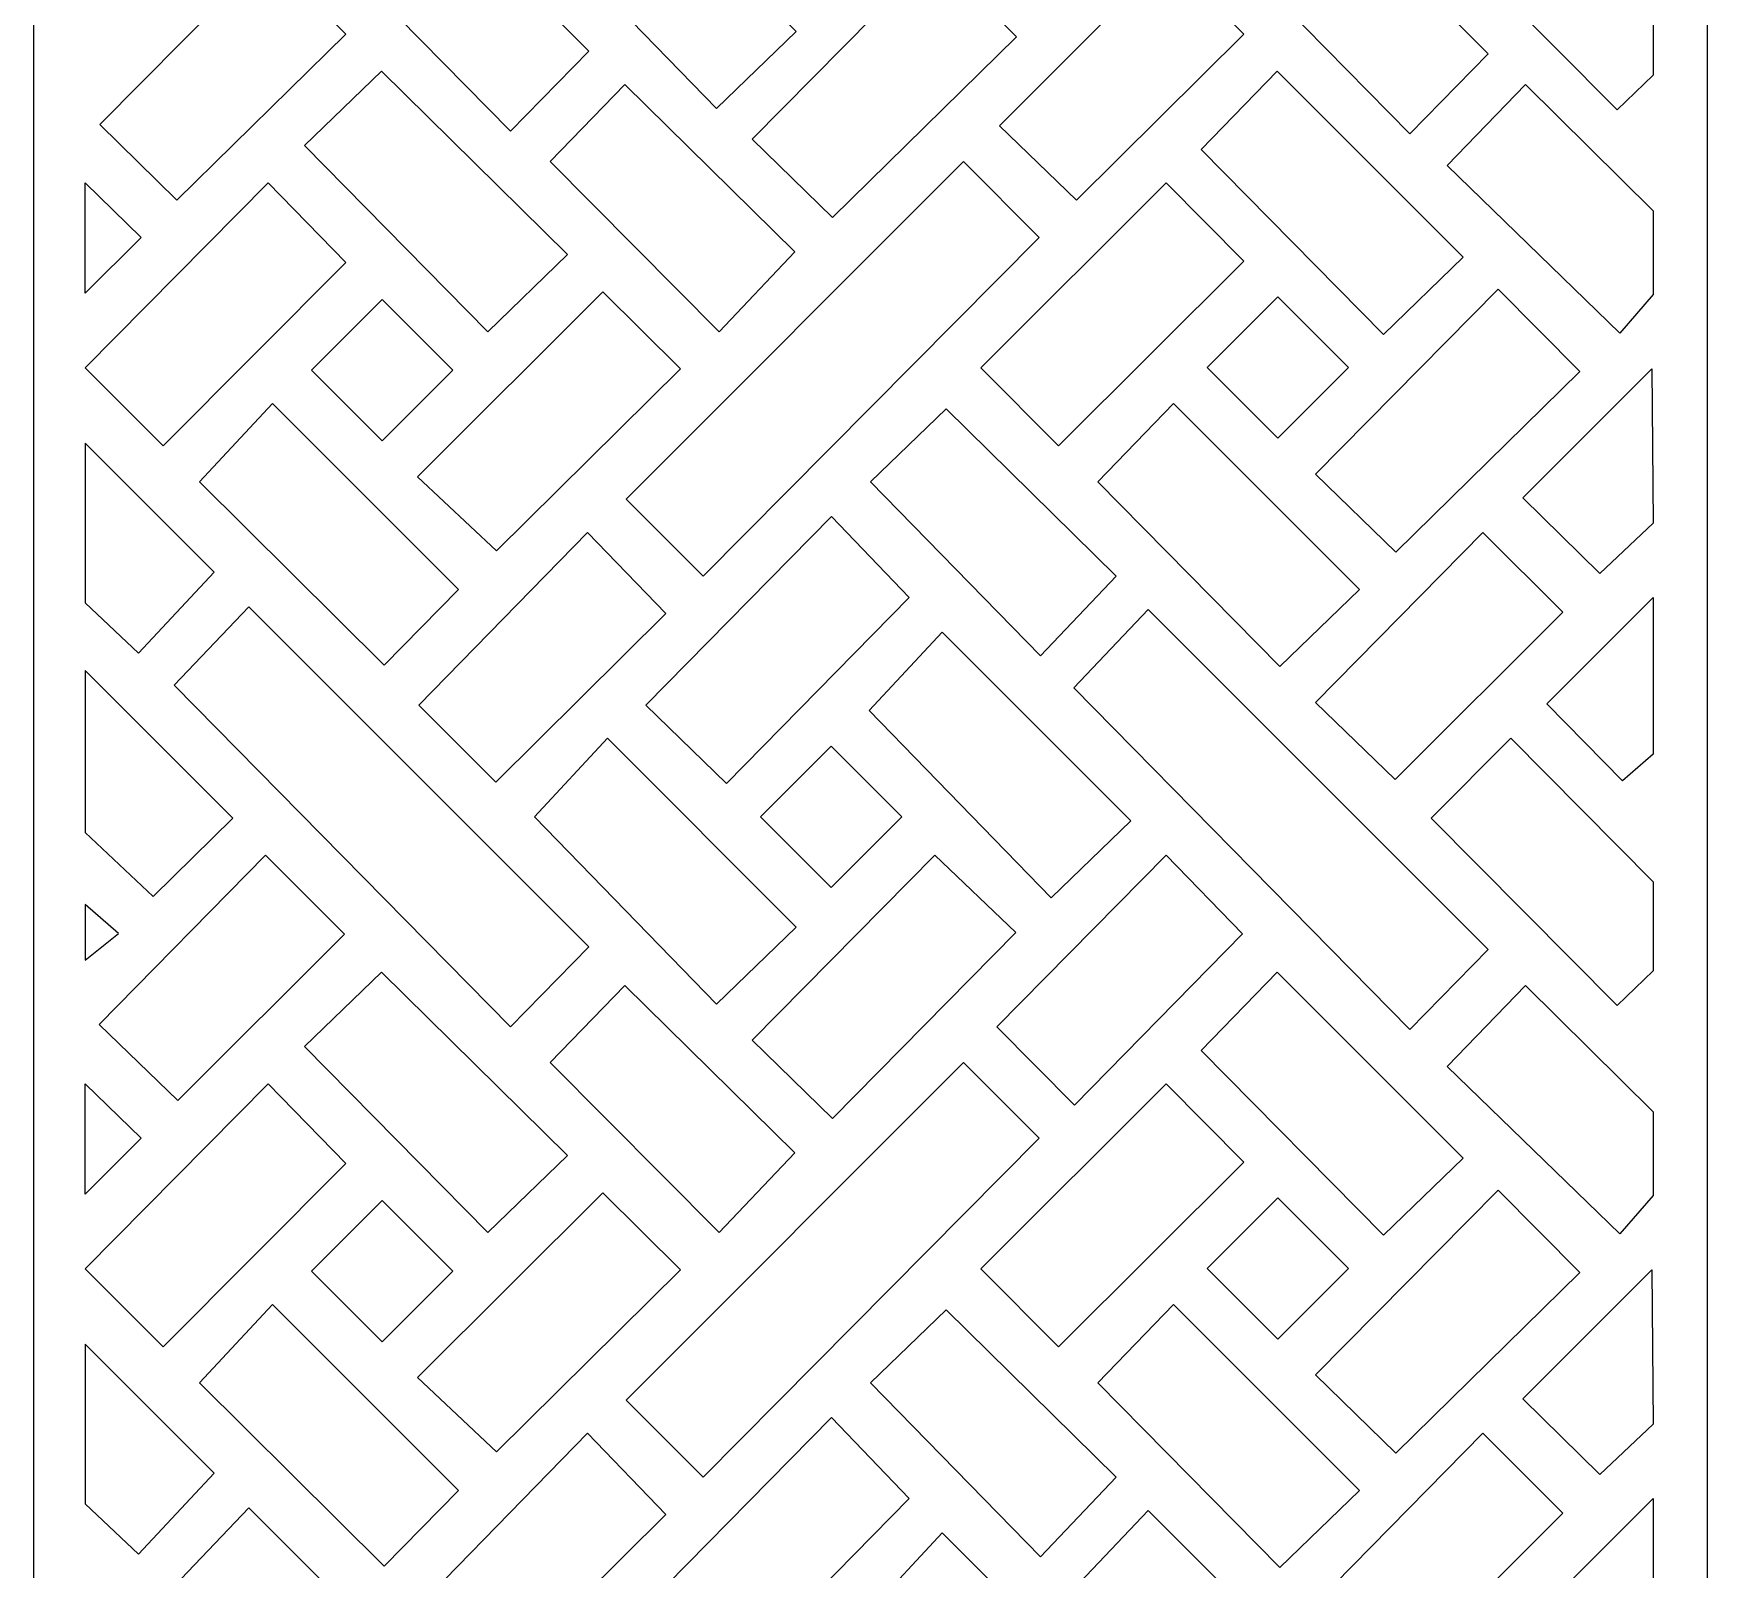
# Model space of a CAD drawing. Header units: centimetres. Extents: x -27.6 to -16.3, y -9.5 to 9.5.
# Drawn here: x -27.57 to -22.52, y 0.04 to 4.68 of the extents above; entities that cross this region are included whole.
import ezdxf

# ---------------------------------------------------------------- set-up
doc = ezdxf.new("R2010")
doc.units = ezdxf.units.CM
doc.header["$MEASUREMENT"] = 0
doc.layers.add('layer 1', color=7, linetype='Continuous')

msp = doc.modelspace()

# ---------------------------------------------------------------- linework, layer by layer
at = {"layer": 'layer 1', "color": 250}
for points, knots in [([(-27.56583, -9.50003), (-27.56583, -9.50003), (-27.56583, 9.5), (-27.56583, 9.5), (-27.56583, 9.5), (-27.56583, 9.5), (-22.51511, 9.5), (-22.51511, 9.5), (-22.51511, 9.5), (-22.51511, 9.5), (-22.51511, -9.50003), (-22.51511, -9.50003), (-22.51511, -9.50003), (-22.51511, -9.50003), (-27.56583, -9.50003), (-27.56583, -9.50003)], [0, 0, 0, 0, 0.2, 0.2, 0.2, 0.2, 0.4, 0.4, 0.4, 0.4, 0.6, 0.6, 0.6, 0.6, 1, 1, 1, 1]), ([(-26.12677, 4.38199), (-26.12677, 4.38199), (-25.89027, 4.6225), (-25.89027, 4.6225), (-25.89027, 4.6225), (-25.89027, 4.6225), (-26.91645, 5.64869), (-26.91645, 5.64869), (-26.91645, 5.64869), (-26.91645, 5.64869), (-27.14092, 5.41218), (-27.14092, 5.41218), (-27.14092, 5.41218), (-27.14092, 5.41218), (-26.12677, 4.38199), (-26.12677, 4.38199)], [0, 0, 0, 0, 0.2, 0.2, 0.2, 0.2, 0.4, 0.4, 0.4, 0.4, 0.6, 0.6, 0.6, 0.6, 1, 1, 1, 1]), ([(-23.41302, 4.37397), (-23.41302, 4.37397), (-23.17652, 4.61449), (-23.17652, 4.61449), (-23.17652, 4.61449), (-23.17652, 4.61449), (-24.20269, 5.64067), (-24.20269, 5.64067), (-24.20269, 5.64067), (-24.20269, 5.64067), (-24.42717, 5.40417), (-24.42717, 5.40417), (-24.42717, 5.40417), (-24.42717, 5.40417), (-23.41302, 4.37397), (-23.41302, 4.37397)], [0, 0, 0, 0, 0.2, 0.2, 0.2, 0.2, 0.4, 0.4, 0.4, 0.4, 0.6, 0.6, 0.6, 0.6, 1, 1, 1, 1]), ([(-25.50545, 4.45014), (-25.50545, 4.45014), (-25.26494, 4.68263), (-25.26494, 4.68263), (-25.26494, 4.68263), (-25.26494, 4.68263), (-25.83415, 5.25184), (-25.83415, 5.25184), (-25.83415, 5.25184), (-25.83415, 5.25184), (-26.05462, 5.01534), (-26.05462, 5.01534), (-26.05462, 5.01534), (-26.05462, 5.01534), (-25.50545, 4.45014), (-25.50545, 4.45014)], [0, 0, 0, 0, 0.2, 0.2, 0.2, 0.2, 0.4, 0.4, 0.4, 0.4, 0.6, 0.6, 0.6, 0.6, 1, 1, 1, 1]), ([(-22.78769, 4.44613), (-22.78769, 4.44613), (-22.67946, 4.55035), (-22.67946, 4.55035), (-22.67946, 4.55035), (-22.67946, 4.55035), (-22.67946, 4.81892), (-22.67946, 4.81892), (-22.67946, 4.81892), (-22.67946, 4.81892), (-23.10837, 5.25184), (-23.10837, 5.25184), (-23.10837, 5.25184), (-23.10837, 5.25184), (-23.34888, 5.01133), (-23.34888, 5.01133), (-23.34888, 5.01133), (-23.34888, 5.01133), (-22.78769, 4.44613), (-22.78769, 4.44613)], [0, 0, 0, 0, 0.1666667, 0.1666667, 0.1666667, 0.1666667, 0.3333333, 0.3333333, 0.3333333, 0.3333333, 0.5, 0.5, 0.5, 0.5, 0.6666667, 0.6666667, 0.6666667, 0.6666667, 1, 1, 1, 1]), ([(-27.13291, 4.17355), (-27.13291, 4.17355), (-27.3654, 4.40203), (-27.3654, 4.40203), (-27.3654, 4.40203), (-27.3654, 4.40203), (-26.86033, 4.91112), (-26.86033, 4.91112), (-26.86033, 4.91112), (-26.86033, 4.91112), (-26.62383, 4.67461), (-26.62383, 4.67461), (-26.62383, 4.67461), (-26.62383, 4.67461), (-27.13291, 4.17355), (-27.13291, 4.17355)], [0, 0, 0, 0, 0.2, 0.2, 0.2, 0.2, 0.4, 0.4, 0.4, 0.4, 0.6, 0.6, 0.6, 0.6, 1, 1, 1, 1]), ([(-25.15465, 4.12144), (-25.15465, 4.12144), (-25.39722, 4.35751), (-25.39722, 4.35751), (-25.39722, 4.35751), (-25.39722, 4.35751), (-24.84594, 4.91513), (-24.84594, 4.91513), (-24.84594, 4.91513), (-24.84594, 4.91513), (-24.59953, 4.66648), (-24.59953, 4.66648), (-24.59953, 4.66648), (-24.59953, 4.66648), (-25.15465, 4.12144), (-25.15465, 4.12144)], [0, 0, 0, 0, 0.2, 0.2, 0.2, 0.2, 0.4, 0.4, 0.4, 0.4, 0.6, 0.6, 0.6, 0.6, 1, 1, 1, 1]), ([(-24.41915, 4.17355), (-24.41915, 4.17355), (-24.65164, 4.39803), (-24.65164, 4.39803), (-24.65164, 4.39803), (-24.65164, 4.39803), (-24.14658, 4.9031), (-24.14658, 4.9031), (-24.14658, 4.9031), (-24.14658, 4.9031), (-23.91408, 4.67461), (-23.91408, 4.67461), (-23.91408, 4.67461), (-23.91408, 4.67461), (-24.41915, 4.17355), (-24.41915, 4.17355)], [0, 0, 0, 0, 0.2, 0.2, 0.2, 0.2, 0.4, 0.4, 0.4, 0.4, 0.6, 0.6, 0.6, 0.6, 1, 1, 1, 1]), ([(-26.19492, 3.7767), (-26.19492, 3.7767), (-25.9544, 4.0092), (-25.9544, 4.0092), (-25.9544, 4.0092), (-25.9544, 4.0092), (-26.5156, 4.56238), (-26.5156, 4.56238), (-26.5156, 4.56238), (-26.5156, 4.56238), (-26.74809, 4.3379), (-26.74809, 4.3379), (-26.74809, 4.3379), (-26.74809, 4.3379), (-26.19492, 3.7767), (-26.19492, 3.7767)], [0, 0, 0, 0, 0.2, 0.2, 0.2, 0.2, 0.4, 0.4, 0.4, 0.4, 0.6, 0.6, 0.6, 0.6, 1, 1, 1, 1]), ([(-23.49319, 3.76869), (-23.49319, 3.76869), (-23.25268, 4.00118), (-23.25268, 4.00118), (-23.25268, 4.00118), (-23.25268, 4.00118), (-23.81387, 4.56238), (-23.81387, 4.56238), (-23.81387, 4.56238), (-23.81387, 4.56238), (-24.04235, 4.32587), (-24.04235, 4.32587), (-24.04235, 4.32587), (-24.04235, 4.32587), (-23.49319, 3.76869), (-23.49319, 3.76869)], [0, 0, 0, 0, 0.2, 0.2, 0.2, 0.2, 0.4, 0.4, 0.4, 0.4, 0.6, 0.6, 0.6, 0.6, 1, 1, 1, 1]), ([(-25.49744, 3.7767), (-25.49744, 3.7767), (-26.00652, 4.2898), (-26.00652, 4.2898), (-26.00652, 4.2898), (-26.00652, 4.2898), (-25.78204, 4.52229), (-25.78204, 4.52229), (-25.78204, 4.52229), (-25.78204, 4.52229), (-25.26895, 4.01722), (-25.26895, 4.01722), (-25.26895, 4.01722), (-25.26895, 4.01722), (-25.49744, 3.7767), (-25.49744, 3.7767)], [0, 0, 0, 0, 0.2, 0.2, 0.2, 0.2, 0.4, 0.4, 0.4, 0.4, 0.6, 0.6, 0.6, 0.6, 1, 1, 1, 1]), ([(-22.77967, 3.7727), (-22.77967, 3.7727), (-22.67946, 3.88894), (-22.67946, 3.88894), (-22.67946, 3.88894), (-22.67946, 3.88894), (-22.67946, 4.14148), (-22.67946, 4.14148), (-22.67946, 4.14148), (-22.67946, 4.14148), (-23.06428, 4.52229), (-23.06428, 4.52229), (-23.06428, 4.52229), (-23.06428, 4.52229), (-23.30078, 4.27777), (-23.30078, 4.27777), (-23.30078, 4.27777), (-23.30078, 4.27777), (-22.77967, 3.7727), (-22.77967, 3.7727)], [0, 0, 0, 0, 0.1666667, 0.1666667, 0.1666667, 0.1666667, 0.3333333, 0.3333333, 0.3333333, 0.3333333, 0.5, 0.5, 0.5, 0.5, 0.6666667, 0.6666667, 0.6666667, 0.6666667, 1, 1, 1, 1]), ([(-25.54554, 3.03913), (-25.54554, 3.03913), (-25.77803, 3.27163), (-25.77803, 3.27163), (-25.77803, 3.27163), (-25.77803, 3.27163), (-24.75987, 4.2898), (-24.75987, 4.2898), (-24.75987, 4.2898), (-24.75987, 4.2898), (-24.53139, 4.06131), (-24.53139, 4.06131), (-24.53139, 4.06131), (-24.53139, 4.06131), (-25.54554, 3.03913), (-25.54554, 3.03913)], [0, 0, 0, 0, 0.2, 0.2, 0.2, 0.2, 0.4, 0.4, 0.4, 0.4, 0.6, 0.6, 0.6, 0.6, 1, 1, 1, 1]), ([(-27.17493, 3.43197), (-27.17493, 3.43197), (-27.40949, 3.66804), (-27.40949, 3.66804), (-27.40949, 3.66804), (-27.40949, 3.66804), (-26.85821, 4.22566), (-26.85821, 4.22566), (-26.85821, 4.22566), (-26.85821, 4.22566), (-26.62383, 3.98503), (-26.62383, 3.98503), (-26.62383, 3.98503), (-26.62383, 3.98503), (-27.17493, 3.43197), (-27.17493, 3.43197)], [0, 0, 0, 0, 0.2, 0.2, 0.2, 0.2, 0.4, 0.4, 0.4, 0.4, 0.6, 0.6, 0.6, 0.6, 1, 1, 1, 1]), ([(-27.40949, 3.89295), (-27.40949, 3.89295), (-27.24114, 4.06131), (-27.24114, 4.06131), (-27.24114, 4.06131), (-27.24114, 4.06131), (-27.40949, 4.22566), (-27.40949, 4.22566), (-27.40949, 4.22566), (-27.40949, 4.22566), (-27.40949, 3.89295), (-27.40949, 3.89295)], [0, 0, 0, 0, 0.25, 0.25, 0.25, 0.25, 0.5, 0.5, 0.5, 0.5, 1, 1, 1, 1]), ([(-24.4732, 3.43197), (-24.4732, 3.43197), (-24.70776, 3.66804), (-24.70776, 3.66804), (-24.70776, 3.66804), (-24.70776, 3.66804), (-24.14846, 4.22566), (-24.14846, 4.22566), (-24.14846, 4.22566), (-24.14846, 4.22566), (-23.91408, 3.98904), (-23.91408, 3.98904), (-23.91408, 3.98904), (-23.91408, 3.98904), (-24.4732, 3.43197), (-24.4732, 3.43197)], [0, 0, 0, 0, 0.2, 0.2, 0.2, 0.2, 0.4, 0.4, 0.4, 0.4, 0.6, 0.6, 0.6, 0.6, 1, 1, 1, 1]), ([(-26.1688, 3.1153), (-26.1688, 3.1153), (-26.40737, 3.33934), (-26.40737, 3.33934), (-26.40737, 3.33934), (-26.40737, 3.33934), (-25.84806, 3.89696), (-25.84806, 3.89696), (-25.84806, 3.89696), (-25.84806, 3.89696), (-25.61368, 3.66435), (-25.61368, 3.66435), (-25.61368, 3.66435), (-25.61368, 3.66435), (-26.1688, 3.1153), (-26.1688, 3.1153)], [0, 0, 0, 0, 0.2, 0.2, 0.2, 0.2, 0.4, 0.4, 0.4, 0.4, 0.6, 0.6, 0.6, 0.6, 1, 1, 1, 1]), ([(-23.45504, 3.11129), (-23.45504, 3.11129), (-23.69762, 3.34736), (-23.69762, 3.34736), (-23.69762, 3.34736), (-23.69762, 3.34736), (-23.14633, 3.90498), (-23.14633, 3.90498), (-23.14633, 3.90498), (-23.14633, 3.90498), (-22.89993, 3.65633), (-22.89993, 3.65633), (-22.89993, 3.65633), (-22.89993, 3.65633), (-23.45504, 3.11129), (-23.45504, 3.11129)], [0, 0, 0, 0, 0.2, 0.2, 0.2, 0.2, 0.4, 0.4, 0.4, 0.4, 0.6, 0.6, 0.6, 0.6, 1, 1, 1, 1]), ([(-26.7268, 3.66046), (-26.7268, 3.66046), (-26.51359, 3.87367), (-26.51359, 3.87367), (-26.51359, 3.87367), (-26.51359, 3.87367), (-26.30038, 3.66046), (-26.30038, 3.66046), (-26.30038, 3.66046), (-26.30038, 3.66046), (-26.51359, 3.44724), (-26.51359, 3.44724), (-26.51359, 3.44724), (-26.51359, 3.44724), (-26.7268, 3.66046), (-26.7268, 3.66046)], [0, 0, 0, 0, 0.2, 0.2, 0.2, 0.2, 0.4, 0.4, 0.4, 0.4, 0.6, 0.6, 0.6, 0.6, 1, 1, 1, 1]), ([(-24.02508, 3.66847), (-24.02508, 3.66847), (-23.81186, 3.88169), (-23.81186, 3.88169), (-23.81186, 3.88169), (-23.81186, 3.88169), (-23.59865, 3.66847), (-23.59865, 3.66847), (-23.59865, 3.66847), (-23.59865, 3.66847), (-23.81186, 3.45526), (-23.81186, 3.45526), (-23.81186, 3.45526), (-23.81186, 3.45526), (-24.02508, 3.66847), (-24.02508, 3.66847)], [0, 0, 0, 0, 0.2, 0.2, 0.2, 0.2, 0.4, 0.4, 0.4, 0.4, 0.6, 0.6, 0.6, 0.6, 1, 1, 1, 1]), ([(-22.8398, 3.04715), (-22.8398, 3.04715), (-22.67946, 3.19948), (-22.67946, 3.19948), (-22.67946, 3.19948), (-22.67946, 3.19948), (-22.68347, 3.66446), (-22.68347, 3.66446), (-22.68347, 3.66446), (-22.68347, 3.66446), (-23.07229, 3.27564), (-23.07229, 3.27564), (-23.07229, 3.27564), (-23.07229, 3.27564), (-22.8398, 3.04715), (-22.8398, 3.04715)], [0, 0, 0, 0, 0.2, 0.2, 0.2, 0.2, 0.4, 0.4, 0.4, 0.4, 0.6, 0.6, 0.6, 0.6, 1, 1, 1, 1]), ([(-26.50758, 2.77056), (-26.50758, 2.77056), (-26.2831, 2.99905), (-26.2831, 2.99905), (-26.2831, 2.99905), (-26.2831, 2.99905), (-26.84429, 3.56024), (-26.84429, 3.56024), (-26.84429, 3.56024), (-26.84429, 3.56024), (-27.06476, 3.32374), (-27.06476, 3.32374), (-27.06476, 3.32374), (-27.06476, 3.32374), (-26.50758, 2.77056), (-26.50758, 2.77056)], [0, 0, 0, 0, 0.2, 0.2, 0.2, 0.2, 0.4, 0.4, 0.4, 0.4, 0.6, 0.6, 0.6, 0.6, 1, 1, 1, 1]), ([(-24.52738, 2.79862), (-24.52738, 2.79862), (-25.04047, 3.32374), (-25.04047, 3.32374), (-25.04047, 3.32374), (-25.04047, 3.32374), (-24.81199, 3.54421), (-24.81199, 3.54421), (-24.81199, 3.54421), (-24.81199, 3.54421), (-24.2989, 3.03913), (-24.2989, 3.03913), (-24.2989, 3.03913), (-24.2989, 3.03913), (-24.52738, 2.79862), (-24.52738, 2.79862)], [0, 0, 0, 0, 0.2, 0.2, 0.2, 0.2, 0.4, 0.4, 0.4, 0.4, 0.6, 0.6, 0.6, 0.6, 1, 1, 1, 1]), ([(-23.80585, 2.76655), (-23.80585, 2.76655), (-23.56534, 2.99905), (-23.56534, 2.99905), (-23.56534, 2.99905), (-23.56534, 2.99905), (-24.12653, 3.56024), (-24.12653, 3.56024), (-24.12653, 3.56024), (-24.12653, 3.56024), (-24.35501, 3.32374), (-24.35501, 3.32374), (-24.35501, 3.32374), (-24.35501, 3.32374), (-23.80585, 2.76655), (-23.80585, 2.76655)], [0, 0, 0, 0, 0.2, 0.2, 0.2, 0.2, 0.4, 0.4, 0.4, 0.4, 0.6, 0.6, 0.6, 0.6, 1, 1, 1, 1]), ([(-27.24915, 2.80664), (-27.24915, 2.80664), (-27.40949, 2.95896), (-27.40949, 2.95896), (-27.40949, 2.95896), (-27.40949, 2.95896), (-27.40949, 3.43999), (-27.40949, 3.43999), (-27.40949, 3.43999), (-27.40949, 3.43999), (-27.02067, 3.05116), (-27.02067, 3.05116), (-27.02067, 3.05116), (-27.02067, 3.05116), (-27.24915, 2.80664), (-27.24915, 2.80664)], [0, 0, 0, 0, 0.2, 0.2, 0.2, 0.2, 0.4, 0.4, 0.4, 0.4, 0.6, 0.6, 0.6, 0.6, 1, 1, 1, 1]), ([(-25.47532, 2.4138), (-25.47532, 2.4138), (-25.71791, 2.64987), (-25.71791, 2.64987), (-25.71791, 2.64987), (-25.71791, 2.64987), (-25.1586, 3.21952), (-25.1586, 3.21952), (-25.1586, 3.21952), (-25.1586, 3.21952), (-24.92422, 2.97488), (-24.92422, 2.97488), (-24.92422, 2.97488), (-24.92422, 2.97488), (-25.47532, 2.4138), (-25.47532, 2.4138)], [0, 0, 0, 0, 0.2, 0.2, 0.2, 0.2, 0.4, 0.4, 0.4, 0.4, 0.6, 0.6, 0.6, 0.6, 1, 1, 1, 1]), ([(-26.17086, 2.41781), (-26.17086, 2.41781), (-26.40336, 2.65031), (-26.40336, 2.65031), (-26.40336, 2.65031), (-26.40336, 2.65031), (-25.89428, 3.17142), (-25.89428, 3.17142), (-25.89428, 3.17142), (-25.89428, 3.17142), (-25.65778, 2.9269), (-25.65778, 2.9269), (-25.65778, 2.9269), (-25.65778, 2.9269), (-26.17086, 2.41781), (-26.17086, 2.41781)], [0, 0, 0, 0, 0.2, 0.2, 0.2, 0.2, 0.4, 0.4, 0.4, 0.4, 0.6, 0.6, 0.6, 0.6, 1, 1, 1, 1]), ([(-23.45711, 2.42583), (-23.45711, 2.42583), (-23.69762, 2.65832), (-23.69762, 2.65832), (-23.69762, 2.65832), (-23.69762, 2.65832), (-23.19255, 3.17142), (-23.19255, 3.17142), (-23.19255, 3.17142), (-23.19255, 3.17142), (-22.95204, 2.9309), (-22.95204, 2.9309), (-22.95204, 2.9309), (-22.95204, 2.9309), (-23.45711, 2.42583), (-23.45711, 2.42583)], [0, 0, 0, 0, 0.2, 0.2, 0.2, 0.2, 0.4, 0.4, 0.4, 0.4, 0.6, 0.6, 0.6, 0.6, 1, 1, 1, 1]), ([(-26.12677, 1.68024), (-26.12677, 1.68024), (-25.89027, 1.92075), (-25.89027, 1.92075), (-25.89027, 1.92075), (-25.89027, 1.92075), (-26.91645, 2.94694), (-26.91645, 2.94694), (-26.91645, 2.94694), (-26.91645, 2.94694), (-27.14092, 2.71043), (-27.14092, 2.71043), (-27.14092, 2.71043), (-27.14092, 2.71043), (-26.12677, 1.68024), (-26.12677, 1.68024)], [0, 0, 0, 0, 0.2, 0.2, 0.2, 0.2, 0.4, 0.4, 0.4, 0.4, 0.6, 0.6, 0.6, 0.6, 1, 1, 1, 1]), ([(-23.41302, 1.67223), (-23.41302, 1.67223), (-23.17652, 1.91274), (-23.17652, 1.91274), (-23.17652, 1.91274), (-23.17652, 1.91274), (-24.20269, 2.93892), (-24.20269, 2.93892), (-24.20269, 2.93892), (-24.20269, 2.93892), (-24.42717, 2.70242), (-24.42717, 2.70242), (-24.42717, 2.70242), (-24.42717, 2.70242), (-23.41302, 1.67223), (-23.41302, 1.67223)], [0, 0, 0, 0, 0.2, 0.2, 0.2, 0.2, 0.4, 0.4, 0.4, 0.4, 0.6, 0.6, 0.6, 0.6, 1, 1, 1, 1]), ([(-22.77166, 2.42182), (-22.77166, 2.42182), (-22.67946, 2.50199), (-22.67946, 2.50199), (-22.67946, 2.50199), (-22.67946, 2.50199), (-22.67946, 2.975), (-22.67946, 2.975), (-22.67946, 2.975), (-22.67946, 2.975), (-23.00014, 2.65432), (-23.00014, 2.65432), (-23.00014, 2.65432), (-23.00014, 2.65432), (-22.77166, 2.42182), (-22.77166, 2.42182)], [0, 0, 0, 0, 0.2, 0.2, 0.2, 0.2, 0.4, 0.4, 0.4, 0.4, 0.6, 0.6, 0.6, 0.6, 1, 1, 1, 1]), ([(-24.49531, 2.06907), (-24.49531, 2.06907), (-24.2548, 2.30156), (-24.2548, 2.30156), (-24.2548, 2.30156), (-24.2548, 2.30156), (-24.82401, 2.87078), (-24.82401, 2.87078), (-24.82401, 2.87078), (-24.82401, 2.87078), (-25.04448, 2.63427), (-25.04448, 2.63427), (-25.04448, 2.63427), (-25.04448, 2.63427), (-24.49531, 2.06907), (-24.49531, 2.06907)], [0, 0, 0, 0, 0.2, 0.2, 0.2, 0.2, 0.4, 0.4, 0.4, 0.4, 0.6, 0.6, 0.6, 0.6, 1, 1, 1, 1]), ([(-27.40949, 2.26549), (-27.40949, 2.26549), (-27.40949, 2.75453), (-27.40949, 2.75453), (-27.40949, 2.75453), (-27.40949, 2.75453), (-26.96455, 2.30958), (-26.96455, 2.30958), (-26.96455, 2.30958), (-26.96455, 2.30958), (-27.20506, 2.07308), (-27.20506, 2.07308), (-27.20506, 2.07308), (-27.20506, 2.07308), (-27.40949, 2.26549), (-27.40949, 2.26549)], [0, 0, 0, 0, 0.2, 0.2, 0.2, 0.2, 0.4, 0.4, 0.4, 0.4, 0.6, 0.6, 0.6, 0.6, 1, 1, 1, 1]), ([(-25.50545, 1.74839), (-25.50545, 1.74839), (-25.26494, 1.98088), (-25.26494, 1.98088), (-25.26494, 1.98088), (-25.26494, 1.98088), (-25.83415, 2.55009), (-25.83415, 2.55009), (-25.83415, 2.55009), (-25.83415, 2.55009), (-26.05462, 2.31359), (-26.05462, 2.31359), (-26.05462, 2.31359), (-26.05462, 2.31359), (-25.50545, 1.74839), (-25.50545, 1.74839)], [0, 0, 0, 0, 0.2, 0.2, 0.2, 0.2, 0.4, 0.4, 0.4, 0.4, 0.6, 0.6, 0.6, 0.6, 1, 1, 1, 1]), ([(-25.37193, 2.31359), (-25.37193, 2.31359), (-25.15872, 2.5268), (-25.15872, 2.5268), (-25.15872, 2.5268), (-25.15872, 2.5268), (-24.94551, 2.31359), (-24.94551, 2.31359), (-24.94551, 2.31359), (-24.94551, 2.31359), (-25.15872, 2.10038), (-25.15872, 2.10038), (-25.15872, 2.10038), (-25.15872, 2.10038), (-25.37193, 2.31359), (-25.37193, 2.31359)], [0, 0, 0, 0, 0.2, 0.2, 0.2, 0.2, 0.4, 0.4, 0.4, 0.4, 0.6, 0.6, 0.6, 0.6, 1, 1, 1, 1]), ([(-22.78769, 1.74438), (-22.78769, 1.74438), (-22.67946, 1.8486), (-22.67946, 1.8486), (-22.67946, 1.8486), (-22.67946, 1.8486), (-22.67946, 2.11717), (-22.67946, 2.11717), (-22.67946, 2.11717), (-22.67946, 2.11717), (-23.10837, 2.55009), (-23.10837, 2.55009), (-23.10837, 2.55009), (-23.10837, 2.55009), (-23.34888, 2.30958), (-23.34888, 2.30958), (-23.34888, 2.30958), (-23.34888, 2.30958), (-22.78769, 1.74438), (-22.78769, 1.74438)], [0, 0, 0, 0, 0.1666667, 0.1666667, 0.1666667, 0.1666667, 0.3333333, 0.3333333, 0.3333333, 0.3333333, 0.5, 0.5, 0.5, 0.5, 0.6666667, 0.6666667, 0.6666667, 0.6666667, 1, 1, 1, 1]), ([(-27.13023, 1.4571), (-27.13023, 1.4571), (-27.36807, 1.68692), (-27.36807, 1.68692), (-27.36807, 1.68692), (-27.36807, 1.68692), (-26.86567, 2.19734), (-26.86567, 2.19734), (-26.86567, 2.19734), (-26.86567, 2.19734), (-26.62783, 1.9595), (-26.62783, 1.9595), (-26.62783, 1.9595), (-26.62783, 1.9595), (-27.13023, 1.4571), (-27.13023, 1.4571)], [0, 0, 0, 0, 0.2, 0.2, 0.2, 0.2, 0.4, 0.4, 0.4, 0.4, 0.6, 0.6, 0.6, 0.6, 1, 1, 1, 1]), ([(-24.84594, 2.19734), (-24.84594, 2.19734), (-25.39722, 1.63972), (-25.39722, 1.63972), (-25.39722, 1.63972), (-25.39722, 1.63972), (-25.15465, 1.40365), (-25.15465, 1.40365), (-25.15465, 1.40365), (-25.15465, 1.40365), (-24.60221, 1.96473), (-24.60221, 1.96473), (-24.60221, 1.96473), (-24.60221, 1.96473), (-24.84594, 2.19734), (-24.84594, 2.19734)], [0, 0, 0, 0, 0.2, 0.2, 0.2, 0.2, 0.4, 0.4, 0.4, 0.4, 0.6, 0.6, 0.6, 0.6, 1, 1, 1, 1]), ([(-24.4251, 1.44374), (-24.4251, 1.44374), (-24.65966, 1.67981), (-24.65966, 1.67981), (-24.65966, 1.67981), (-24.65966, 1.67981), (-24.14846, 2.19734), (-24.14846, 2.19734), (-24.14846, 2.19734), (-24.14846, 2.19734), (-23.91809, 1.96073), (-23.91809, 1.96073), (-23.91809, 1.96073), (-23.91809, 1.96073), (-24.4251, 1.44374), (-24.4251, 1.44374)], [0, 0, 0, 0, 0.2, 0.2, 0.2, 0.2, 0.4, 0.4, 0.4, 0.4, 0.6, 0.6, 0.6, 0.6, 1, 1, 1, 1]), ([(-27.40949, 1.88067), (-27.40949, 1.88067), (-27.40949, 2.04903), (-27.40949, 2.04903), (-27.40949, 2.04903), (-27.40949, 2.04903), (-27.30928, 1.96084), (-27.30928, 1.96084), (-27.30928, 1.96084), (-27.30928, 1.96084), (-27.40949, 1.88067), (-27.40949, 1.88067)], [0, 0, 0, 0, 0.25, 0.25, 0.25, 0.25, 0.5, 0.5, 0.5, 0.5, 1, 1, 1, 1]), ([(-26.19492, 1.05892), (-26.19492, 1.05892), (-25.9544, 1.29141), (-25.9544, 1.29141), (-25.9544, 1.29141), (-25.9544, 1.29141), (-26.5156, 1.84459), (-26.5156, 1.84459), (-26.5156, 1.84459), (-26.5156, 1.84459), (-26.74809, 1.62011), (-26.74809, 1.62011), (-26.74809, 1.62011), (-26.74809, 1.62011), (-26.19492, 1.05892), (-26.19492, 1.05892)], [0, 0, 0, 0, 0.2, 0.2, 0.2, 0.2, 0.4, 0.4, 0.4, 0.4, 0.6, 0.6, 0.6, 0.6, 1, 1, 1, 1]), ([(-23.49319, 1.0509), (-23.49319, 1.0509), (-23.25268, 1.2834), (-23.25268, 1.2834), (-23.25268, 1.2834), (-23.25268, 1.2834), (-23.81387, 1.84459), (-23.81387, 1.84459), (-23.81387, 1.84459), (-23.81387, 1.84459), (-24.04235, 1.60809), (-24.04235, 1.60809), (-24.04235, 1.60809), (-24.04235, 1.60809), (-23.49319, 1.0509), (-23.49319, 1.0509)], [0, 0, 0, 0, 0.2, 0.2, 0.2, 0.2, 0.4, 0.4, 0.4, 0.4, 0.6, 0.6, 0.6, 0.6, 1, 1, 1, 1]), ([(-25.49744, 1.05892), (-25.49744, 1.05892), (-26.00652, 1.57201), (-26.00652, 1.57201), (-26.00652, 1.57201), (-26.00652, 1.57201), (-25.78204, 1.80451), (-25.78204, 1.80451), (-25.78204, 1.80451), (-25.78204, 1.80451), (-25.26895, 1.29943), (-25.26895, 1.29943), (-25.26895, 1.29943), (-25.26895, 1.29943), (-25.49744, 1.05892), (-25.49744, 1.05892)], [0, 0, 0, 0, 0.2, 0.2, 0.2, 0.2, 0.4, 0.4, 0.4, 0.4, 0.6, 0.6, 0.6, 0.6, 1, 1, 1, 1]), ([(-22.77967, 1.05491), (-22.77967, 1.05491), (-22.67946, 1.17116), (-22.67946, 1.17116), (-22.67946, 1.17116), (-22.67946, 1.17116), (-22.67946, 1.4237), (-22.67946, 1.4237), (-22.67946, 1.4237), (-22.67946, 1.4237), (-23.06428, 1.80451), (-23.06428, 1.80451), (-23.06428, 1.80451), (-23.06428, 1.80451), (-23.30078, 1.55999), (-23.30078, 1.55999), (-23.30078, 1.55999), (-23.30078, 1.55999), (-22.77967, 1.05491), (-22.77967, 1.05491)], [0, 0, 0, 0, 0.1666667, 0.1666667, 0.1666667, 0.1666667, 0.3333333, 0.3333333, 0.3333333, 0.3333333, 0.5, 0.5, 0.5, 0.5, 0.6666667, 0.6666667, 0.6666667, 0.6666667, 1, 1, 1, 1]), ([(-25.54554, 0.32135), (-25.54554, 0.32135), (-25.77803, 0.55385), (-25.77803, 0.55385), (-25.77803, 0.55385), (-25.77803, 0.55385), (-24.75987, 1.57201), (-24.75987, 1.57201), (-24.75987, 1.57201), (-24.75987, 1.57201), (-24.53139, 1.34353), (-24.53139, 1.34353), (-24.53139, 1.34353), (-24.53139, 1.34353), (-25.54554, 0.32135), (-25.54554, 0.32135)], [0, 0, 0, 0, 0.2, 0.2, 0.2, 0.2, 0.4, 0.4, 0.4, 0.4, 0.6, 0.6, 0.6, 0.6, 1, 1, 1, 1]), ([(-27.17493, 0.71419), (-27.17493, 0.71419), (-27.40949, 0.95025), (-27.40949, 0.95025), (-27.40949, 0.95025), (-27.40949, 0.95025), (-26.85821, 1.50788), (-26.85821, 1.50788), (-26.85821, 1.50788), (-26.85821, 1.50788), (-26.62383, 1.26725), (-26.62383, 1.26725), (-26.62383, 1.26725), (-26.62383, 1.26725), (-27.17493, 0.71419), (-27.17493, 0.71419)], [0, 0, 0, 0, 0.2, 0.2, 0.2, 0.2, 0.4, 0.4, 0.4, 0.4, 0.6, 0.6, 0.6, 0.6, 1, 1, 1, 1]), ([(-27.40949, 1.17517), (-27.40949, 1.17517), (-27.24114, 1.34353), (-27.24114, 1.34353), (-27.24114, 1.34353), (-27.24114, 1.34353), (-27.40949, 1.50788), (-27.40949, 1.50788), (-27.40949, 1.50788), (-27.40949, 1.50788), (-27.40949, 1.17517), (-27.40949, 1.17517)], [0, 0, 0, 0, 0.25, 0.25, 0.25, 0.25, 0.5, 0.5, 0.5, 0.5, 1, 1, 1, 1]), ([(-24.4732, 0.71419), (-24.4732, 0.71419), (-24.70776, 0.95025), (-24.70776, 0.95025), (-24.70776, 0.95025), (-24.70776, 0.95025), (-24.14846, 1.50788), (-24.14846, 1.50788), (-24.14846, 1.50788), (-24.14846, 1.50788), (-23.91408, 1.27126), (-23.91408, 1.27126), (-23.91408, 1.27126), (-23.91408, 1.27126), (-24.4732, 0.71419), (-24.4732, 0.71419)], [0, 0, 0, 0, 0.2, 0.2, 0.2, 0.2, 0.4, 0.4, 0.4, 0.4, 0.6, 0.6, 0.6, 0.6, 1, 1, 1, 1]), ([(-26.1688, 0.39752), (-26.1688, 0.39752), (-26.40737, 0.62155), (-26.40737, 0.62155), (-26.40737, 0.62155), (-26.40737, 0.62155), (-25.84806, 1.17918), (-25.84806, 1.17918), (-25.84806, 1.17918), (-25.84806, 1.17918), (-25.61368, 0.94656), (-25.61368, 0.94656), (-25.61368, 0.94656), (-25.61368, 0.94656), (-26.1688, 0.39752), (-26.1688, 0.39752)], [0, 0, 0, 0, 0.2, 0.2, 0.2, 0.2, 0.4, 0.4, 0.4, 0.4, 0.6, 0.6, 0.6, 0.6, 1, 1, 1, 1]), ([(-24.02508, 0.95069), (-24.02508, 0.95069), (-23.81186, 1.1639), (-23.81186, 1.1639), (-23.81186, 1.1639), (-23.81186, 1.1639), (-23.59865, 0.95069), (-23.59865, 0.95069), (-23.59865, 0.95069), (-23.59865, 0.95069), (-23.81186, 0.73748), (-23.81186, 0.73748), (-23.81186, 0.73748), (-23.81186, 0.73748), (-24.02508, 0.95069), (-24.02508, 0.95069)], [0, 0, 0, 0, 0.2, 0.2, 0.2, 0.2, 0.4, 0.4, 0.4, 0.4, 0.6, 0.6, 0.6, 0.6, 1, 1, 1, 1]), ([(-23.45504, 0.39351), (-23.45504, 0.39351), (-23.69762, 0.62957), (-23.69762, 0.62957), (-23.69762, 0.62957), (-23.69762, 0.62957), (-23.14633, 1.18719), (-23.14633, 1.18719), (-23.14633, 1.18719), (-23.14633, 1.18719), (-22.89993, 0.93855), (-22.89993, 0.93855), (-22.89993, 0.93855), (-22.89993, 0.93855), (-23.45504, 0.39351), (-23.45504, 0.39351)], [0, 0, 0, 0, 0.2, 0.2, 0.2, 0.2, 0.4, 0.4, 0.4, 0.4, 0.6, 0.6, 0.6, 0.6, 1, 1, 1, 1]), ([(-26.7268, 0.94267), (-26.7268, 0.94267), (-26.51359, 1.15589), (-26.51359, 1.15589), (-26.51359, 1.15589), (-26.51359, 1.15589), (-26.30038, 0.94267), (-26.30038, 0.94267), (-26.30038, 0.94267), (-26.30038, 0.94267), (-26.51359, 0.72946), (-26.51359, 0.72946), (-26.51359, 0.72946), (-26.51359, 0.72946), (-26.7268, 0.94267), (-26.7268, 0.94267)], [0, 0, 0, 0, 0.2, 0.2, 0.2, 0.2, 0.4, 0.4, 0.4, 0.4, 0.6, 0.6, 0.6, 0.6, 1, 1, 1, 1]), ([(-22.8398, 0.32937), (-22.8398, 0.32937), (-22.67946, 0.48169), (-22.67946, 0.48169), (-22.67946, 0.48169), (-22.67946, 0.48169), (-22.68347, 0.94668), (-22.68347, 0.94668), (-22.68347, 0.94668), (-22.68347, 0.94668), (-23.07229, 0.55786), (-23.07229, 0.55786), (-23.07229, 0.55786), (-23.07229, 0.55786), (-22.8398, 0.32937), (-22.8398, 0.32937)], [0, 0, 0, 0, 0.2, 0.2, 0.2, 0.2, 0.4, 0.4, 0.4, 0.4, 0.6, 0.6, 0.6, 0.6, 1, 1, 1, 1]), ([(-26.50758, 0.05278), (-26.50758, 0.05278), (-26.2831, 0.28127), (-26.2831, 0.28127), (-26.2831, 0.28127), (-26.2831, 0.28127), (-26.84429, 0.84246), (-26.84429, 0.84246), (-26.84429, 0.84246), (-26.84429, 0.84246), (-27.06476, 0.60596), (-27.06476, 0.60596), (-27.06476, 0.60596), (-27.06476, 0.60596), (-26.50758, 0.05278), (-26.50758, 0.05278)], [0, 0, 0, 0, 0.2, 0.2, 0.2, 0.2, 0.4, 0.4, 0.4, 0.4, 0.6, 0.6, 0.6, 0.6, 1, 1, 1, 1]), ([(-24.52738, 0.08084), (-24.52738, 0.08084), (-25.04047, 0.60596), (-25.04047, 0.60596), (-25.04047, 0.60596), (-25.04047, 0.60596), (-24.81199, 0.82643), (-24.81199, 0.82643), (-24.81199, 0.82643), (-24.81199, 0.82643), (-24.2989, 0.32135), (-24.2989, 0.32135), (-24.2989, 0.32135), (-24.2989, 0.32135), (-24.52738, 0.08084), (-24.52738, 0.08084)], [0, 0, 0, 0, 0.2, 0.2, 0.2, 0.2, 0.4, 0.4, 0.4, 0.4, 0.6, 0.6, 0.6, 0.6, 1, 1, 1, 1]), ([(-23.80585, 0.04877), (-23.80585, 0.04877), (-23.56534, 0.28127), (-23.56534, 0.28127), (-23.56534, 0.28127), (-23.56534, 0.28127), (-24.12653, 0.84246), (-24.12653, 0.84246), (-24.12653, 0.84246), (-24.12653, 0.84246), (-24.35501, 0.60596), (-24.35501, 0.60596), (-24.35501, 0.60596), (-24.35501, 0.60596), (-23.80585, 0.04877), (-23.80585, 0.04877)], [0, 0, 0, 0, 0.2, 0.2, 0.2, 0.2, 0.4, 0.4, 0.4, 0.4, 0.6, 0.6, 0.6, 0.6, 1, 1, 1, 1]), ([(-27.24915, 0.08886), (-27.24915, 0.08886), (-27.40949, 0.24118), (-27.40949, 0.24118), (-27.40949, 0.24118), (-27.40949, 0.24118), (-27.40949, 0.7222), (-27.40949, 0.7222), (-27.40949, 0.7222), (-27.40949, 0.7222), (-27.02067, 0.33338), (-27.02067, 0.33338), (-27.02067, 0.33338), (-27.02067, 0.33338), (-27.24915, 0.08886), (-27.24915, 0.08886)], [0, 0, 0, 0, 0.2, 0.2, 0.2, 0.2, 0.4, 0.4, 0.4, 0.4, 0.6, 0.6, 0.6, 0.6, 1, 1, 1, 1]), ([(-25.47532, -0.30398), (-25.47532, -0.30398), (-25.71791, -0.06791), (-25.71791, -0.06791), (-25.71791, -0.06791), (-25.71791, -0.06791), (-25.1586, 0.50174), (-25.1586, 0.50174), (-25.1586, 0.50174), (-25.1586, 0.50174), (-24.92422, 0.2571), (-24.92422, 0.2571), (-24.92422, 0.2571), (-24.92422, 0.2571), (-25.47532, -0.30398), (-25.47532, -0.30398)], [0, 0, 0, 0, 0.2, 0.2, 0.2, 0.2, 0.4, 0.4, 0.4, 0.4, 0.6, 0.6, 0.6, 0.6, 1, 1, 1, 1]), ([(-26.17086, -0.29997), (-26.17086, -0.29997), (-26.40336, -0.06747), (-26.40336, -0.06747), (-26.40336, -0.06747), (-26.40336, -0.06747), (-25.89428, 0.45363), (-25.89428, 0.45363), (-25.89428, 0.45363), (-25.89428, 0.45363), (-25.65778, 0.20911), (-25.65778, 0.20911), (-25.65778, 0.20911), (-25.65778, 0.20911), (-26.17086, -0.29997), (-26.17086, -0.29997)], [0, 0, 0, 0, 0.2, 0.2, 0.2, 0.2, 0.4, 0.4, 0.4, 0.4, 0.6, 0.6, 0.6, 0.6, 1, 1, 1, 1]), ([(-23.45711, -0.29195), (-23.45711, -0.29195), (-23.69762, -0.05946), (-23.69762, -0.05946), (-23.69762, -0.05946), (-23.69762, -0.05946), (-23.19255, 0.45363), (-23.19255, 0.45363), (-23.19255, 0.45363), (-23.19255, 0.45363), (-22.95204, 0.21312), (-22.95204, 0.21312), (-22.95204, 0.21312), (-22.95204, 0.21312), (-23.45711, -0.29195), (-23.45711, -0.29195)], [0, 0, 0, 0, 0.2, 0.2, 0.2, 0.2, 0.4, 0.4, 0.4, 0.4, 0.6, 0.6, 0.6, 0.6, 1, 1, 1, 1]), ([(-22.77166, -0.29596), (-22.77166, -0.29596), (-22.67946, -0.21579), (-22.67946, -0.21579), (-22.67946, -0.21579), (-22.67946, -0.21579), (-22.67946, 0.25722), (-22.67946, 0.25722), (-22.67946, 0.25722), (-22.67946, 0.25722), (-23.00014, -0.06347), (-23.00014, -0.06347), (-23.00014, -0.06347), (-23.00014, -0.06347), (-22.77166, -0.29596), (-22.77166, -0.29596)], [0, 0, 0, 0, 0.2, 0.2, 0.2, 0.2, 0.4, 0.4, 0.4, 0.4, 0.6, 0.6, 0.6, 0.6, 1, 1, 1, 1]), ([(-26.12677, -1.03754), (-26.12677, -1.03754), (-25.89027, -0.79703), (-25.89027, -0.79703), (-25.89027, -0.79703), (-25.89027, -0.79703), (-26.91645, 0.22916), (-26.91645, 0.22916), (-26.91645, 0.22916), (-26.91645, 0.22916), (-27.14092, -0.00735), (-27.14092, -0.00735), (-27.14092, -0.00735), (-27.14092, -0.00735), (-26.12677, -1.03754), (-26.12677, -1.03754)], [0, 0, 0, 0, 0.2, 0.2, 0.2, 0.2, 0.4, 0.4, 0.4, 0.4, 0.6, 0.6, 0.6, 0.6, 1, 1, 1, 1]), ([(-23.41302, -1.04556), (-23.41302, -1.04556), (-23.17652, -0.80504), (-23.17652, -0.80504), (-23.17652, -0.80504), (-23.17652, -0.80504), (-24.20269, 0.22114), (-24.20269, 0.22114), (-24.20269, 0.22114), (-24.20269, 0.22114), (-24.42717, -0.01536), (-24.42717, -0.01536), (-24.42717, -0.01536), (-24.42717, -0.01536), (-23.41302, -1.04556), (-23.41302, -1.04556)], [0, 0, 0, 0, 0.2, 0.2, 0.2, 0.2, 0.4, 0.4, 0.4, 0.4, 0.6, 0.6, 0.6, 0.6, 1, 1, 1, 1]), ([(-24.49531, -0.64871), (-24.49531, -0.64871), (-24.2548, -0.41622), (-24.2548, -0.41622), (-24.2548, -0.41622), (-24.2548, -0.41622), (-24.82401, 0.15299), (-24.82401, 0.15299), (-24.82401, 0.15299), (-24.82401, 0.15299), (-25.04448, -0.08351), (-25.04448, -0.08351), (-25.04448, -0.08351), (-25.04448, -0.08351), (-24.49531, -0.64871), (-24.49531, -0.64871)], [0, 0, 0, 0, 0.2, 0.2, 0.2, 0.2, 0.4, 0.4, 0.4, 0.4, 0.6, 0.6, 0.6, 0.6, 1, 1, 1, 1])]:
    msp.add_open_spline(points, degree=3, knots=knots, dxfattribs=at)

doc.saveas('drawing.dxf')
